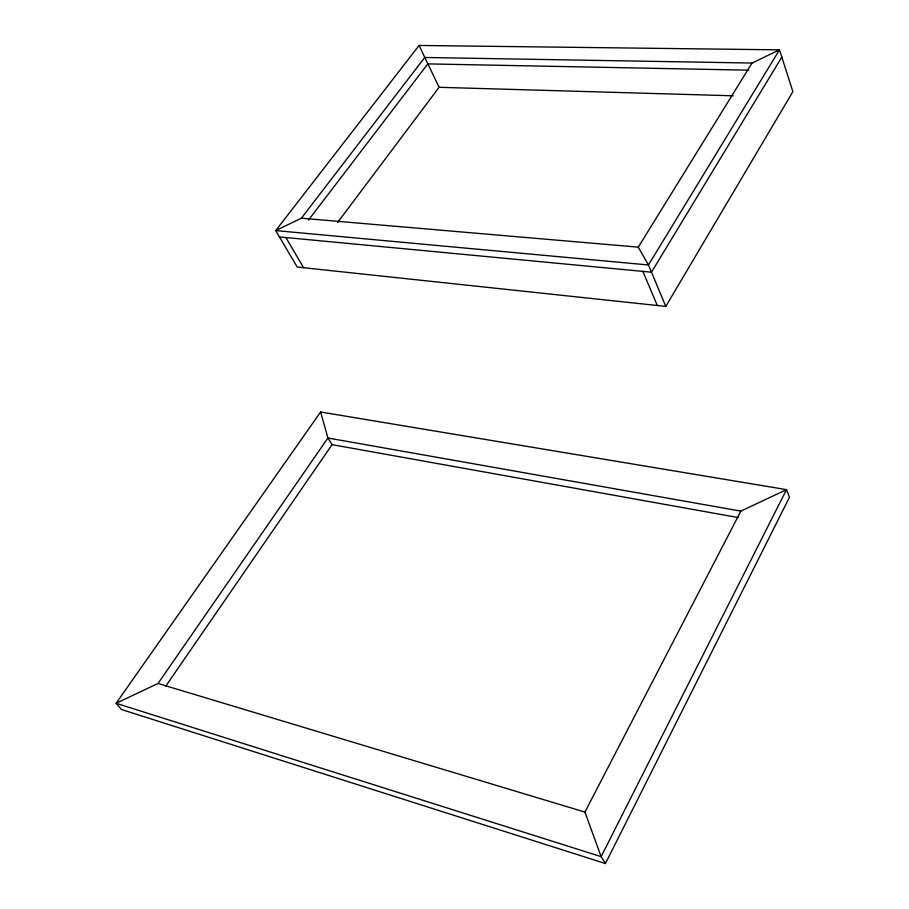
<?xml version="1.0" encoding="UTF-8"?>
<svg xmlns="http://www.w3.org/2000/svg" width="909" height="909" viewBox="0 0 909 909"><rect width="100%" height="100%" fill="white"/><g stroke="black" fill="none" stroke-linecap="round" stroke-linejoin="round"><path stroke-width="1.36" d="M605.428 863.55L789.489 497.234L786.501 489.644L320.616 411.993L116.113 703.282L121.488 709.52L605.428 863.55L601.144 856.653L584.919 812.089L740.858 511.119L786.501 489.644L601.144 856.653L116.113 703.282L158.018 683.466L327.922 438.002L320.616 411.993M665.786 306.413L792.887 91.639L779.479 49.847L419.072 45.45L275.7 230.591L297.22 267.041L665.786 306.413L648.447 264.974L638.288 247.157L301.379 218.194L275.7 230.591L648.447 264.974L779.479 49.847L752.038 63.051L424.742 57.483L301.379 218.194M781.808 57.119L651.469 272.2L279.438 236.931M638.288 247.157L752.038 63.051M165.654 686.284L332.092 444.649L738.449 517.607M337.58 222.489L439.49 86.787M308.492 220.08L427.809 63.891L748.8 70.175M733.256 95.797L439.092 87.309L419.072 45.45M740.858 511.119L327.922 438.002L332.092 444.649M158.018 683.466L584.919 812.089M285.88 237.544L303.617 267.723M642.868 271.382L657.298 305.504"/></g></svg>
